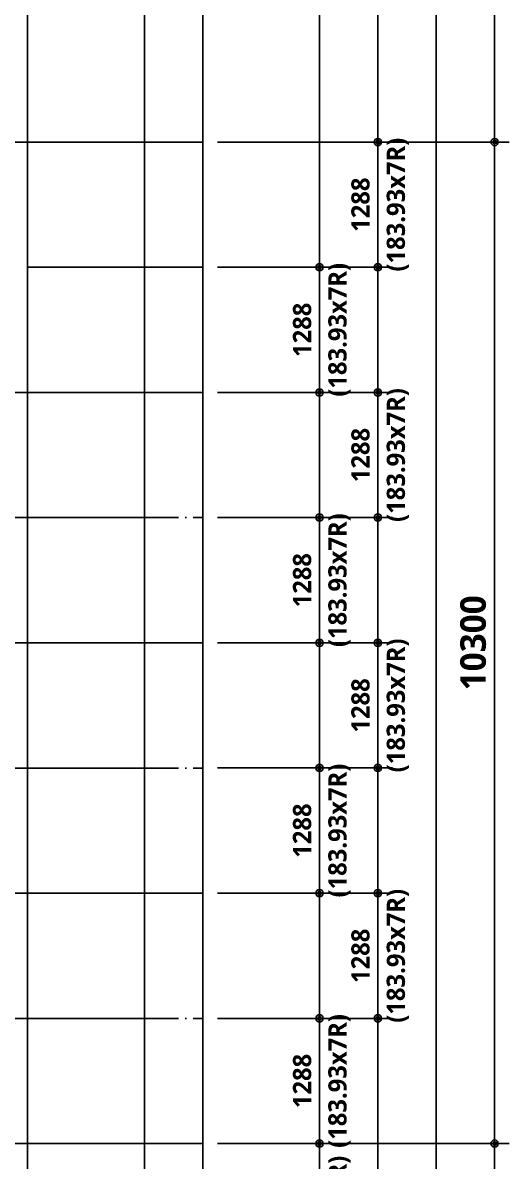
# Model space of a CAD drawing. Header units: millimetres. Extents: x 0 to 356400, y 0 to 68257.
# Drawn here: x 119825 to 124825, y 41518 to 53227 of the extents above; entities that cross this region are included whole.
import ezdxf

# ---------------------------------------------------------------- set-up
doc = ezdxf.new("R2010")
doc.units = ezdxf.units.MM
doc.header["$LTSCALE"] = 75
doc.linetypes.add('CEN', pattern=[62, 60, -1, 0, -1])
doc.layers.get('Defpoints').update_dxf_attribs({"color": 161})
for name, color, linetype in [('A-CEN', 1, 'CEN'), ('A-FLOR-GW', 6, 'Continuous'), ('A-ST-AXIS-DIM', 7, 'Continuous')]:
    doc.layers.add(name, color=color, linetype=linetype)
doc.layers.add('G(그리드1)', color=185, linetype='Continuous', plot=False)
doc.layers.add('G(그리드2)', color=235, linetype='Continuous', plot=False)
doc.styles.add('SH_대대리576', font='')
doc.styles.add('SH_진천_나눔', font='NanumGothicBold.ttf')
doc.styles.get('SH_대대리576').set_extended_font_data('NanumGothic', bold=True)
doc.dimstyles.new('SHP 75', dxfattribs={"dimscale": 75, "dimtxt": 3.5, "dimasz": 1, "dimexe": 2, "dimexo": 2, "dimgap": 1, "dimtad": 1, "dimdec": 0, "dimzin": 0, "dimdsep": 46, "dimtxsty": 'SH_대대리576', "dimblk": 'DIMDOT', "dimcen": 0.09, "dimclrd": 256, "dimclre": 256, "dimclrt": 3, "dimadec": 0, "dimazin": 1, "dimtfac": 1, "dimtdec": 0, "dimtix": 1, "dimtmove": 2, "dimatfit": 0, "dimldrblk": 'DIMDOT', "dimfxl": 1, "dimtfillclr": 3, "dimtolj": 1, "dimtzin": 0, "dimlwd": -1, "dimlwe": -1, "dimarcsym": 0})
doc.dimstyles.new('SHP 75 (in)', dxfattribs={"dimscale": 75, "dimtxt": 2.5, "dimasz": 1, "dimexe": 2, "dimexo": 2, "dimgap": 1, "dimtad": 1, "dimdec": 0, "dimzin": 0, "dimdsep": 46, "dimtxsty": 'SH_대대리576', "dimblk": 'DIMDOT', "dimblk1": 'NONE', "dimblk2": 'DIMDOT', "dimcen": 0.09, "dimclrd": 256, "dimclre": 256, "dimclrt": 3, "dimadec": 0, "dimazin": 1, "dimtfac": 1, "dimtdec": 0, "dimtix": 1, "dimtmove": 2, "dimatfit": 0, "dimldrblk": 'DIMDOT', "dimfxl": 1, "dimtfillclr": 3, "dimtolj": 1, "dimtzin": 0, "dimlwd": -1, "dimlwe": -1, "dimarcsym": 0})

# ---------------------------------------------------------------- blocks, each defined once
blk = doc.blocks.new('DIMDOT')
at = {"color": 0}
blk.add_line((-2, 0), (2, 0), dxfattribs=at)
for radius in [0.5, 0.25]:
    blk.add_circle((0, 0), radius, dxfattribs=at)
blk = doc.blocks.new('*D1434')
at = {"layer": 'A-ST-AXIS-DIM'}
for p, q in [((121825, 41700), (124825, 41700)), ((124675, 41625), (124675, 31775)), ((121825, 31700), (124825, 31700))]:
    blk.add_line(p, q, dxfattribs=at)
at = {"layer": 'Defpoints', "color": 0}
for p in [(121675, 41700), (121675, 31700), (124675, 31700)]:
    blk.add_point(p, dxfattribs=at)
at = {"layer": 'A-ST-AXIS-DIM', "linetype": 'ByBlock', "xscale": 75, "yscale": 75, "zscale": 75}
for p, rotation in [((124675, 41700), 90), ((124675, 31700), 270)]:
    blk.add_blockref('DIMDOT', p, dxfattribs=dict(at, rotation=rotation))
at = {"layer": 'A-ST-AXIS-DIM', "color": 3, "insert": (124456, 36700), "char_height": 262.5, "attachment_point": 5, "rotation": 90, "style": 'SH_진천_나눔'}
blk.add_mtext('\\A1;10000', dxfattribs=at)
blk = doc.blocks.new('*D1749')
at = {"layer": 'A-ST-AXIS-DIM'}
for p, q in [((121825, 52000), (124825, 52000)), ((124675, 51925), (124675, 41775)), ((121825, 41700), (124825, 41700))]:
    blk.add_line(p, q, dxfattribs=at)
at = {"layer": 'Defpoints', "color": 0}
for p in [(121675, 52000), (121675, 41700), (124675, 41700)]:
    blk.add_point(p, dxfattribs=at)
at = {"layer": 'A-ST-AXIS-DIM', "linetype": 'ByBlock', "xscale": 75, "yscale": 75, "zscale": 75}
for p, rotation in [((124675, 52000), 90), ((124675, 41700), 270)]:
    blk.add_blockref('DIMDOT', p, dxfattribs=dict(at, rotation=rotation))
at = {"layer": 'A-ST-AXIS-DIM', "color": 3, "insert": (124455.14027, 46850), "char_height": 262.5, "attachment_point": 5, "rotation": 90, "style": 'SH_진천_나눔'}
blk.add_mtext('\\A1;10300', dxfattribs=at)
blk = doc.blocks.new('*D1750')
at = {"layer": 'A-ST-AXIS-DIM'}
for p, q in [((122875, 43063), (122875, 43138)), ((121825, 42988), (123025, 42988)), ((122875, 41700), (122875, 42988)), ((121825, 41700), (123025, 41700)), ((122875, 41625), (122875, 41550))]:
    blk.add_line(p, q, dxfattribs=at)
at = {"layer": 'Defpoints', "color": 0}
for p in [(121675, 42988), (122875, 42988), (121675, 41700)]:
    blk.add_point(p, dxfattribs=at)
at = {"layer": 'A-ST-AXIS-DIM', "linetype": 'ByBlock', "xscale": 75, "yscale": 75, "zscale": 75}
for p, rotation in [((122875, 42988), 270), ((122875, 41700), 90)]:
    blk.add_blockref('DIMDOT', p, dxfattribs=dict(at, rotation=rotation))
at = {"layer": 'A-ST-AXIS-DIM', "color": 3, "char_height": 187.5, "attachment_point": 5, "rotation": 90, "style": 'SH_대대리576'}
for s, insert in [('\\A1;(183.93x7R)', (123080, 42344)), ('\\A1;1288', (122697, 42344))]:
    blk.add_mtext(s, dxfattribs=dict(at, insert=insert))
blk = doc.blocks.new('_None')
blk = doc.blocks.new('*D1751')
at = {"layer": 'A-ST-AXIS-DIM'}
for p, q in [((123475, 44350), (123475, 44425)), ((121825, 44275), (123625, 44275)), ((123475, 44275), (123475, 42988)), ((121825, 42988), (123625, 42988)), ((123475, 42913), (123475, 42838))]:
    blk.add_line(p, q, dxfattribs=at)
at = {"layer": 'Defpoints', "color": 0}
for p in [(121675, 44275), (121675, 42988), (123475, 42988)]:
    blk.add_point(p, dxfattribs=at)
at = {"layer": 'A-ST-AXIS-DIM', "linetype": 'ByBlock', "xscale": 75, "yscale": 75, "zscale": 75}
for p, rotation in [((123475, 44275), 270), ((123475, 42988), 90)]:
    blk.add_blockref('DIMDOT', p, dxfattribs=dict(at, rotation=rotation))
at = {"layer": 'A-ST-AXIS-DIM', "color": 3, "char_height": 187.5, "attachment_point": 5, "rotation": 90, "style": 'SH_대대리576'}
for s, insert in [('\\A1;(183.93x7R)', (123680, 43631)), ('\\A1;1288', (123297, 43631))]:
    blk.add_mtext(s, dxfattribs=dict(at, insert=insert))
blk = doc.blocks.new('*D1752')
at = {"layer": 'A-ST-AXIS-DIM'}
for p, q in [((122875, 45638), (122875, 45713)), ((121825, 45563), (123025, 45563)), ((122875, 44275), (122875, 45563)), ((121825, 44275), (123025, 44275)), ((122875, 44200), (122875, 44125))]:
    blk.add_line(p, q, dxfattribs=at)
at = {"layer": 'Defpoints', "color": 0}
for p in [(121675, 45563), (122875, 45563), (121675, 44275)]:
    blk.add_point(p, dxfattribs=at)
at = {"layer": 'A-ST-AXIS-DIM', "linetype": 'ByBlock', "xscale": 75, "yscale": 75, "zscale": 75}
for p, rotation in [((122875, 45563), 270), ((122875, 44275), 90)]:
    blk.add_blockref('DIMDOT', p, dxfattribs=dict(at, rotation=rotation))
at = {"layer": 'A-ST-AXIS-DIM', "color": 3, "char_height": 187.5, "attachment_point": 5, "rotation": 90, "style": 'SH_대대리576'}
for s, insert in [('\\A1;(183.93x7R)', (123080, 44919)), ('\\A1;1288', (122697, 44919))]:
    blk.add_mtext(s, dxfattribs=dict(at, insert=insert))
blk = doc.blocks.new('*D1753')
at = {"layer": 'A-ST-AXIS-DIM'}
for p, q in [((123475, 46925), (123475, 47000)), ((121825, 46850), (123625, 46850)), ((123475, 46850), (123475, 45563)), ((121825, 45563), (123625, 45563)), ((123475, 45488), (123475, 45413))]:
    blk.add_line(p, q, dxfattribs=at)
at = {"layer": 'Defpoints', "color": 0}
for p in [(121675, 46850), (121675, 45563), (123475, 45563)]:
    blk.add_point(p, dxfattribs=at)
at = {"layer": 'A-ST-AXIS-DIM', "linetype": 'ByBlock', "xscale": 75, "yscale": 75, "zscale": 75}
for p, rotation in [((123475, 46850), 270), ((123475, 45563), 90)]:
    blk.add_blockref('DIMDOT', p, dxfattribs=dict(at, rotation=rotation))
at = {"layer": 'A-ST-AXIS-DIM', "color": 3, "char_height": 187.5, "attachment_point": 5, "rotation": 90, "style": 'SH_대대리576'}
for s, insert in [('\\A1;(183.93x7R)', (123680, 46206)), ('\\A1;1288', (123297, 46206))]:
    blk.add_mtext(s, dxfattribs=dict(at, insert=insert))
blk = doc.blocks.new('*D1754')
at = {"layer": 'A-ST-AXIS-DIM'}
for p, q in [((122875, 48212), (122875, 48288)), ((121825, 48138), (123025, 48138)), ((122875, 46850), (122875, 48138)), ((121825, 46850), (123025, 46850)), ((122875, 46775), (122875, 46700))]:
    blk.add_line(p, q, dxfattribs=at)
at = {"layer": 'Defpoints', "color": 0}
for p in [(121675, 48138), (122875, 48138), (121675, 46850)]:
    blk.add_point(p, dxfattribs=at)
at = {"layer": 'A-ST-AXIS-DIM', "linetype": 'ByBlock', "xscale": 75, "yscale": 75, "zscale": 75}
for p, rotation in [((122875, 48138), 270), ((122875, 46850), 90)]:
    blk.add_blockref('DIMDOT', p, dxfattribs=dict(at, rotation=rotation))
at = {"layer": 'A-ST-AXIS-DIM', "color": 3, "char_height": 187.5, "attachment_point": 5, "rotation": 90, "style": 'SH_대대리576'}
for s, insert in [('\\A1;(183.93x7R)', (123080, 47494)), ('\\A1;1288', (122697, 47494))]:
    blk.add_mtext(s, dxfattribs=dict(at, insert=insert))
blk = doc.blocks.new('*D1755')
at = {"layer": 'A-ST-AXIS-DIM'}
for p, q in [((123475, 49500), (123475, 49575)), ((121825, 49425), (123625, 49425)), ((123475, 49425), (123475, 48138)), ((121825, 48138), (123625, 48138)), ((123475, 48062), (123475, 47988))]:
    blk.add_line(p, q, dxfattribs=at)
at = {"layer": 'Defpoints', "color": 0}
for p in [(121675, 49425), (121675, 48138), (123475, 48138)]:
    blk.add_point(p, dxfattribs=at)
at = {"layer": 'A-ST-AXIS-DIM', "linetype": 'ByBlock', "xscale": 75, "yscale": 75, "zscale": 75}
for p, rotation in [((123475, 49425), 270), ((123475, 48138), 90)]:
    blk.add_blockref('DIMDOT', p, dxfattribs=dict(at, rotation=rotation))
at = {"layer": 'A-ST-AXIS-DIM', "color": 3, "char_height": 187.5, "attachment_point": 5, "rotation": 90, "style": 'SH_대대리576'}
for s, insert in [('\\A1;(183.93x7R)', (123680, 48781)), ('\\A1;1288', (123297, 48781))]:
    blk.add_mtext(s, dxfattribs=dict(at, insert=insert))
blk = doc.blocks.new('*D1756')
at = {"layer": 'A-ST-AXIS-DIM'}
for p, q in [((122875, 50787), (122875, 50862)), ((121825, 50712), (123025, 50712)), ((122875, 49425), (122875, 50712)), ((121825, 49425), (123025, 49425)), ((122875, 49350), (122875, 49275))]:
    blk.add_line(p, q, dxfattribs=at)
at = {"layer": 'Defpoints', "color": 0}
for p in [(121675, 50712), (122875, 50712), (121675, 49425)]:
    blk.add_point(p, dxfattribs=at)
at = {"layer": 'A-ST-AXIS-DIM', "linetype": 'ByBlock', "xscale": 75, "yscale": 75, "zscale": 75}
for p, rotation in [((122875, 50712), 270), ((122875, 49425), 90)]:
    blk.add_blockref('DIMDOT', p, dxfattribs=dict(at, rotation=rotation))
at = {"layer": 'A-ST-AXIS-DIM', "color": 3, "char_height": 187.5, "attachment_point": 5, "rotation": 90, "style": 'SH_대대리576'}
for s, insert in [('\\A1;(183.93x7R)', (123080, 50069)), ('\\A1;1288', (122697, 50069))]:
    blk.add_mtext(s, dxfattribs=dict(at, insert=insert))
blk = doc.blocks.new('*D1757')
at = {"layer": 'A-ST-AXIS-DIM'}
for p, q in [((123475, 52075), (123475, 52150)), ((121825, 52000), (123625, 52000)), ((123475, 52000), (123475, 50712)), ((121825, 50712), (123625, 50712)), ((123475, 50637), (123475, 50562))]:
    blk.add_line(p, q, dxfattribs=at)
at = {"layer": 'Defpoints', "color": 0}
for p in [(121675, 52000), (121675, 50712), (123475, 50712)]:
    blk.add_point(p, dxfattribs=at)
at = {"layer": 'A-ST-AXIS-DIM', "linetype": 'ByBlock', "xscale": 75, "yscale": 75, "zscale": 75}
for p, rotation in [((123475, 52000), 270), ((123475, 50712), 90)]:
    blk.add_blockref('DIMDOT', p, dxfattribs=dict(at, rotation=rotation))
at = {"layer": 'A-ST-AXIS-DIM', "color": 3, "char_height": 187.5, "attachment_point": 5, "rotation": 90, "style": 'SH_대대리576'}
for s, insert in [('\\A1;(183.93x7R)', (123680, 51356)), ('\\A1;1288', (123297, 51356))]:
    blk.add_mtext(s, dxfattribs=dict(at, insert=insert))
blk = doc.blocks.new('*D1758')
at = {"layer": 'A-ST-AXIS-DIM'}
for p, q in [((121825, 55700), (124825, 55700)), ((124675, 52075), (124675, 55625)), ((121825, 52000), (124825, 52000))]:
    blk.add_line(p, q, dxfattribs=at)
at = {"layer": 'Defpoints', "color": 0}
for p in [(121675, 55700), (124675, 55700), (121675, 52000)]:
    blk.add_point(p, dxfattribs=at)
at = {"layer": 'A-ST-AXIS-DIM', "linetype": 'ByBlock', "xscale": 75, "yscale": 75, "zscale": 75}
for p, rotation in [((124675, 55700), 90), ((124675, 52000), 270)]:
    blk.add_blockref('DIMDOT', p, dxfattribs=dict(at, rotation=rotation))
at = {"layer": 'A-ST-AXIS-DIM', "color": 3, "insert": (124455.14027, 53850), "char_height": 262.5, "attachment_point": 5, "rotation": 90, "style": 'SH_진천_나눔'}
blk.add_mtext('\\A1;3700', dxfattribs=at)
blk = doc.blocks.new('*D7700')
at = {"layer": 'A-ST-AXIS-DIM'}
for p, q in [((122875, 41775), (122875, 41850)), ((121825, 41700), (123025, 41700)), ((122875, 39933), (122875, 41700)), ((121825, 39933), (123025, 39933)), ((122875, 39858), (122875, 39783))]:
    blk.add_line(p, q, dxfattribs=at)
at = {"layer": 'Defpoints', "color": 0}
for p in [(121675, 41700), (122875, 41700), (121675, 39933)]:
    blk.add_point(p, dxfattribs=at)
at = {"layer": 'A-ST-AXIS-DIM', "linetype": 'ByBlock', "xscale": 75, "yscale": 75, "zscale": 75}
for p, rotation in [((122875, 41700), 270), ((122875, 39933), 90)]:
    blk.add_blockref('DIMDOT', p, dxfattribs=dict(at, rotation=rotation))
at = {"layer": 'A-ST-AXIS-DIM', "color": 3, "char_height": 187.5, "attachment_point": 5, "rotation": 90, "style": 'SH_대대리576'}
for s, insert in [('\\A1;(176.66x10R)', (123080, 40817)), ('\\A1;1767', (122697, 40817))]:
    blk.add_mtext(s, dxfattribs=dict(at, insert=insert))

msp = doc.modelspace()

# ---------------------------------------------------------------- linework, layer by layer
at = {"layer": 'A-CEN'}
for p, q in [((103775, 52000), (121675, 52000)), ((112625, 52000), (121675, 52000)), ((119875, 50712.5), (121675, 50712.5)), ((103775, 49425), (121675, 49425)), ((116925, 48137.5), (121675, 48137.5)), ((103775, 46850), (121675, 46850)), ((116925, 45562.5), (121675, 45562.5)), ((103775, 44275), (121675, 44275)), ((116925, 42987.5), (121675, 42987.5)), ((103775, 41700), (121675, 41700))]:
    msp.add_line(p, q, dxfattribs=at)
at = {"layer": 'A-FLOR-GW'}
msp.add_line((119875, 56300), (119875, 21100), dxfattribs=at)
at = {"layer": 'G(그리드1)'}
for points in [[(124675, 59900), (98075, 59900), (98075, 6800), (124675, 6800)], [(124675, 59900), (100775, 59900), (100775, 6800), (124675, 6800)], [(124075, 59300), (101375, 59300), (101375, 7400), (124075, 7400)], [(123475, 58700), (101975, 58700), (101975, 8000), (123475, 8000)], [(122875, 58100), (102575, 58100), (102575, 8600), (122875, 8600)], [(121675, 57500), (103775, 57500), (103775, 9200), (121675, 9200)]]:
    msp.add_lwpolyline(points, close=True, dxfattribs=at)
at = {"layer": 'G(그리드2)'}
msp.add_lwpolyline([(121075, 56900), (104375, 56900), (104375, 9800), (121075, 9800)], close=True, dxfattribs=at)

# ---------------------------------------------------------------- dimensions: what is measured, and where the dimension line sits
at = {"layer": 'A-ST-AXIS-DIM'}
for base, p1, p2, angle, picture, middle in [((124675, 55700), (121675, 52000), (121675, 55700), 270, '*D1758', (124455.1, 53850)), ((124675, 41700), (121675, 52000), (121675, 41700), 90, '*D1749', (124455.1, 46850)), ((124675, 31700), (121675, 41700), (121675, 31700), 90, '*D1434', (124456.1, 36700))]:
    dim = msp.add_linear_dim(base=base, p1=p1, p2=p2, angle=angle, dimstyle='SHP 75', override={"dimtxsty": 'SH_진천_나눔', "dimldrblk": 'DIMDOT'}, dxfattribs=at)
    dim.commit()
    dim.dimension.update_dxf_attribs({"geometry": picture, "text_midpoint": middle})
for base, p1, p2, angle, text, picture, middle in [((123475, 50712.5), (121675, 52000), (121675, 50712.5), 90, '<>\\X(183.93x7R)', '*D1757', (123475, 51356.25)), ((122875, 50712.5), (121675, 49425), (121675, 50712.5), 270, '<>\\X(183.93x7R)', '*D1756', (122875, 50068.75)), ((123475, 48137.5), (121675, 49425), (121675, 48137.5), 90, '<>\\X(183.93x7R)', '*D1755', (123475, 48781.25)), ((122875, 48137.5), (121675, 46850), (121675, 48137.5), 270, '<>\\X(183.93x7R)', '*D1754', (122875, 47493.75)), ((123475, 45562.5), (121675, 46850), (121675, 45562.5), 90, '<>\\X(183.93x7R)', '*D1753', (123475, 46206.25)), ((122875, 45562.5), (121675, 44275), (121675, 45562.5), 270, '<>\\X(183.93x7R)', '*D1752', (122875, 44918.75)), ((123475, 42987.5), (121675, 44275), (121675, 42987.5), 90, '<>\\X(183.93x7R)', '*D1751', (123475, 43631.25)), ((122875, 42987.5), (121675, 41700), (121675, 42987.5), 270, '<>\\X(183.93x7R)', '*D1750', (122875, 42343.75)), ((122875, 41700), (121675, 39933.3), (121675, 41700), 270, '<>\\X(176.66x10R)', '*D7700', (122875, 40816.7))]:
    dim = msp.add_linear_dim(base=base, p1=p1, p2=p2, angle=angle, text=text, dimstyle='SHP 75 (in)', override={"dimtxsty": 'SH_대대리576', "dimldrblk": 'DIMDOT'}, dxfattribs=at)
    dim.commit()
    dim.dimension.update_dxf_attribs({"geometry": picture, "text_midpoint": middle})

doc.saveas('drawing.dxf')
